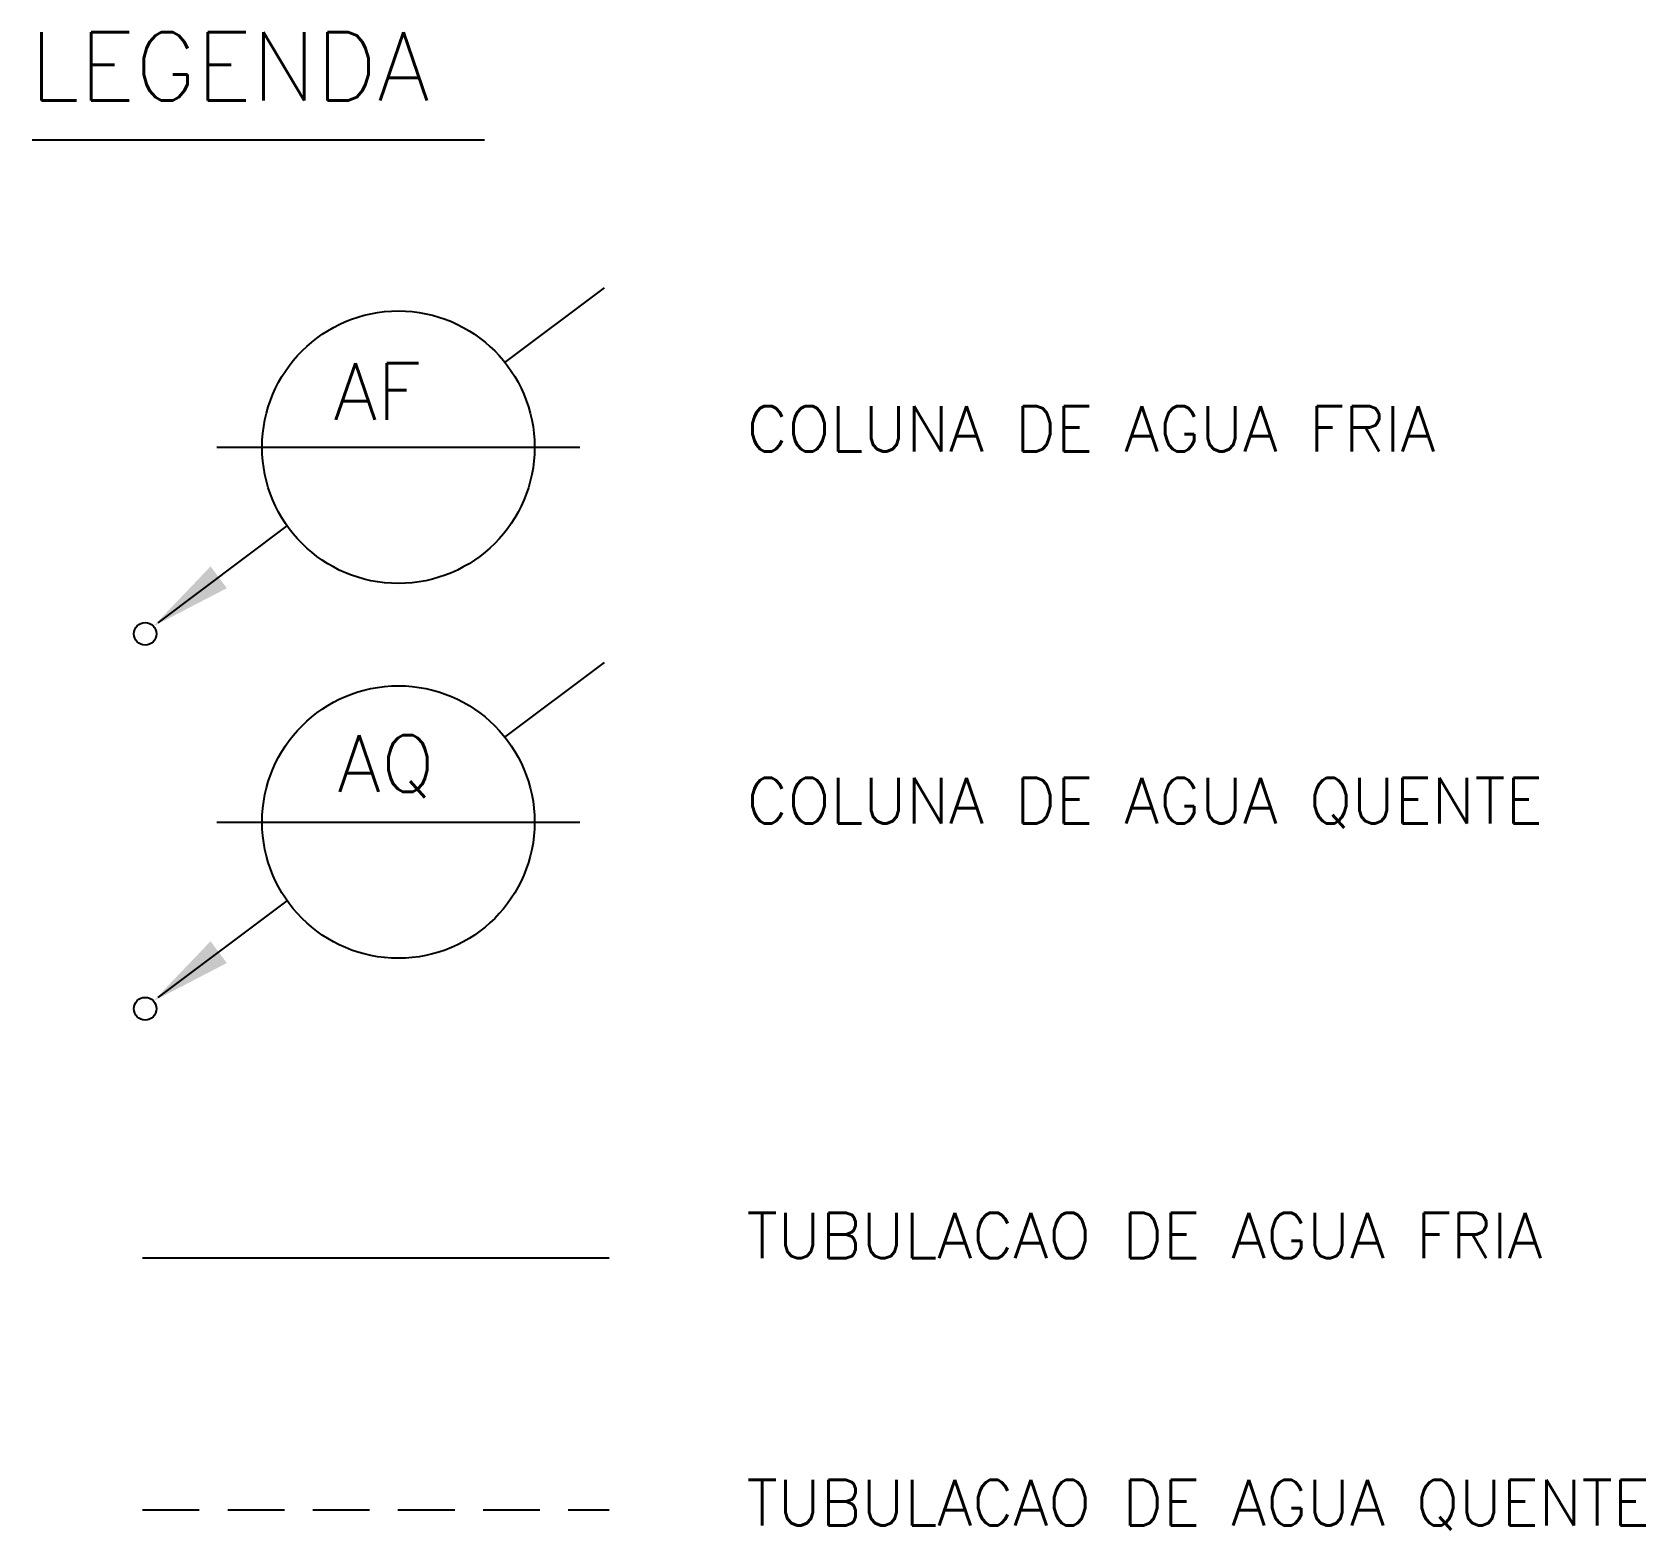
# Model space of a CAD drawing. Header units: millimetres. Extents: x -10021.03 to -10013.92, y -186.76 to -180.17.
import ezdxf

# ---------------------------------------------------------------- set-up
doc = ezdxf.new("R2010")
doc.units = ezdxf.units.MM
doc.linetypes.add('HIDDEN', pattern=[0.375, 0.25, -0.125])
for name, color, linetype in [('1', 1, 'Continuous'), ('3', 3, 'Continuous'), ('6', 6, 'Continuous'), ('Tub_água_legendas', 2, 'Continuous')]:
    doc.layers.add(name, color=color, linetype=linetype)
doc.styles.add('R100', font='romans.shx')
doc.styles.add('r120', font='romans.shx')
doc.styles.add('r80', font='romans.shx')

msp = doc.modelspace()

# ---------------------------------------------------------------- linework, layer by layer
at = {"layer": '1'}
for p, q in [((-10018.9467, -181.6218), (-10018.5086, -181.293)), ((-10020.4747, -182.7681), (-10019.9061, -182.3417)), ((-10018.9467, -183.2725), (-10018.5086, -182.9438)), ((-10020.4747, -184.4189), (-10019.9061, -183.9925))]:
    msp.add_line(p, q, dxfattribs=at)
at = {"layer": '1', "linetype": 'Continuous'}
for p, q in [((-10020.2163, -181.9952), (-10018.6163, -181.9952)), ((-10020.2163, -183.646), (-10018.6163, -183.646))]:
    msp.add_line(p, q, dxfattribs=at)
at = {"layer": '1'}
for centre in [(-10019.4163, -181.9952), (-10019.4163, -183.646)]:
    msp.add_circle(centre, 0.6, dxfattribs=at)
at = {"layer": '1', "linetype": 'Continuous'}
for centre in [(-10020.5314, -182.8172), (-10020.5314, -184.468)]:
    msp.add_circle(centre, 0.05, dxfattribs=at)
at = {"layer": '1'}
for points in [[(-10020.1717, -182.6161), (-10020.2437, -182.5201), (-10020.4957, -182.7842)], [(-10020.1717, -184.2669), (-10020.2437, -184.1709), (-10020.4957, -184.4349)]]:
    msp.add_solid(points, dxfattribs=at)
at = {"layer": '6', "linetype": 'Continuous'}
msp.add_line((-10020.543, -185.5652), (-10018.4883, -185.5652), dxfattribs=at)
at = {"layer": '6', "linetype": 'HIDDEN'}
msp.add_line((-10020.543, -186.6747), (-10018.4883, -186.6747), dxfattribs=at)
at = {"layer": 'Tub_água_legendas', "color": 4}
msp.add_line((-10021.0288, -180.641), (-10019.0371, -180.641), dxfattribs=at)

# ---------------------------------------------------------------- texts
at = {"layer": '1', "color": 2, "linetype": 'Continuous', "style": 'r80'}
for s, p in [('COLUNA DE AGUA FRIA', (-10017.8822, -182.0138)), ('COLUNA DE AGUA QUENTE', (-10017.8822, -183.6519)), ('TUBULACAO DE AGUA FRIA', (-10017.8822, -185.5669)), ('TUBULACAO DE AGUA QUENTE', (-10017.8822, -186.7436))]:
    msp.add_text(s, height=0.2, dxfattribs=at).set_placement(p)
at = {"layer": '3', "linetype": 'Continuous', "style": 'R100'}
for s, p in [('AF', (-10019.7021, -181.8754)), ('AQ', (-10019.6854, -183.5135))]:
    msp.add_text(s, height=0.25, dxfattribs=at).set_placement(p)
at = {"layer": 'Tub_água_legendas', "color": 3, "linetype": 'Continuous', "style": 'r120'}
msp.add_text('LEGENDA', height=0.3, dxfattribs=at).set_placement((-10021.0394, -180.4679))

doc.saveas('drawing.dxf')
